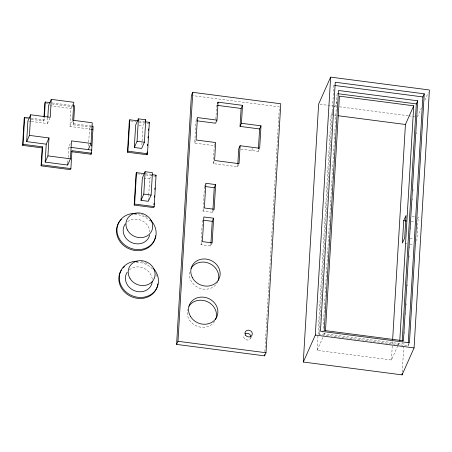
<?xml version="1.0" encoding="UTF-8"?>
<svg xmlns="http://www.w3.org/2000/svg" width="452" height="452" viewBox="0 0 452 452"><rect width="100%" height="100%" fill="white"/><g stroke="black" fill="none" stroke-linecap="round" stroke-linejoin="round"><path stroke-width="0.34" stroke-dasharray="2.26 1.69" d="M31.182 119.345L43.759 120.983L43.963 117.531M43.759 120.983L44.217 119.944L44.381 117.181M31.391 121.441L47.454 123.532L47.782 118.006M67.777 162.963L68.06 158.132M68.105 157.443L68.721 147.092L70.659 142.736M91.558 129.266L69.947 126.458L71.009 108.514L72.953 104.158M91.253 127.159L73.094 124.797L73.297 121.345M73.094 124.797L73.676 121.69M88.479 146.199L88.682 142.759M88.728 142.069L89.502 129.001L90.886 125.888M141.849 144.939L142.973 126.012L144.634 122.277M148.392 200.603L148.685 195.693M148.725 194.993L149.685 178.873L151.347 175.139M215.384 143.165L214.276 145.657L194.716 143.109L196.049 120.678M212.157 242.899L210.773 246.012L200.999 244.741L202.462 220.067M214.158 209.253L212.773 212.367L202.993 211.095L204.462 186.422M238.763 164.291L237.656 166.782L213.208 163.601L214.276 145.657M215.853 119.085L216.672 105.282M210.773 246.012L210.943 243.193M212.773 212.367L212.898 210.253M237.656 166.782L237.78 164.709M240.814 149.109L258.278 151.38L258.403 149.279M264.855 351.639L279.398 106.887L192.089 95.53M397.737 345.837L391.438 359.995L317.118 350.328L318.038 334.859M318.078 334.158L331.113 114.814L332.836 110.955M409.173 343.418L408.066 345.904L319.078 334.327L333.875 85.355L334.429 84.112M337.113 93.592L322.852 333.587L402.054 343.893L402.613 342.65M391.438 359.995L392.353 344.531M392.398 343.825L392.562 341.017M402.235 372.058L403.952 343.158M404.54 333.293L404.625 331.887M405.67 314.264L405.755 312.857M406.218 305.106L406.297 303.693M407.348 286.076L407.433 284.664M409.066 257.182L409.145 255.77M409.608 248.018L409.693 246.611M410.738 228.989L410.823 227.582M412.456 200.095L412.54 198.682M412.998 190.93L413.083 189.524M416.394 133.849L416.478 132.436M408.066 345.904L408.19 343.797M47.454 123.532L49.946 117.932M69.947 126.458L72.439 120.859M196.326 120.057L197.157 118.192M194.716 143.109L196.1 140.001M213.208 163.601L214.593 160.488M204.739 185.8L205.57 183.93M202.993 211.095L204.101 208.604M200.999 244.741L202.383 241.628M251.662 150.522L252.77 148.03M258.278 151.38L259.386 148.894M334.553 107.09L336.847 101.943M250.645 338.254L251.199 337.006M319.078 334.327L319.909 332.463M417.399 116.932L421.4 107.949M424.829 100.242L428.259 92.541M317.118 350.328L323.711 335.525M323.994 334.881L325.429 331.666M417.478 218.791L418.247 217.062L416.913 239.492L416.399 240.645M398.026 345.192L399.743 341.333M320.027 104.265L332.542 105.892M333.243 105.983L336.717 106.435M339.497 106.796L408.354 115.757M409.049 115.848L414.614 116.571M331.113 114.814L333.892 115.175M334.587 115.266L335.977 115.446M52.268 102.909L73.224 105.638M46.223 103.22L48.313 103.491M51.805 103.943L74.156 106.853M49.884 105.762L71.009 108.514M138.871 120.961L144.459 121.684M130.73 120.995L136.318 121.724M139.109 122.085L148.188 123.266M138.973 125.492L142.973 126.012M30.945 118.215L44.217 119.944M73.552 123.763L91.716 126.125M25.594 118.616L27.691 118.893M28.595 121.074L30.691 121.351M68.721 147.092L70.116 147.273M145.584 173.817L151.171 174.545M137.442 173.856L142.329 174.495M145.821 174.947L154.906 176.127M143.685 178.094L149.685 178.873M412.134 216.265L414.851 216.621M411.184 221.627L414.58 222.068M410.122 238.611L413.518 239.052M405.099 243.442L407.139 243.707M409.851 244.057L413.247 244.498M217.791 281.624A14.95 13.306 24 0 1 199.518 288.161A14.95 13.306 24 0 1 189.908 270.985M214.7 321.321A14.95 13.306 24 0 1 196.501 325.982A14.95 13.306 24 0 1 187.552 309.434M250.905 337.424A3.735 3.328 24 0 1 246.278 339.831A3.735 3.328 24 0 1 243.894 335.051M134.589 214.412A19.933 17.741 24 0 1 150.239 221.181M137.617 213.553A19.933 17.741 24 0 1 147.25 217.231M127.611 221.599A13.622 12.125 24 0 1 141.696 220.519A13.622 12.125 24 0 1 149.917 231.949M136.391 262.256A19.933 17.741 24 0 1 153.064 269.573M156.319 274.505A19.933 17.741 24 0 1 157.093 276.466M141.329 261.623A19.933 17.741 24 0 1 148.019 264.109M129.295 269.838A13.701 12.198 24 0 1 143.956 268.256A13.701 12.198 24 0 1 152.33 280.353"/><path stroke-width="0.68" d="M22.6 145.352L23.063 144.318L42.618 146.86L42.155 147.894L22.6 145.352L24.199 118.435L24.662 117.401L29.549 118.034M23.063 144.318L24.662 117.401M26.668 141.623L29.442 135.397L48.997 137.945L46.228 144.165L26.668 141.623L27.9 120.983L30.668 114.763L50.223 117.311L51.291 99.367L73.783 102.293L72.715 120.238L92.27 122.78L91.044 143.414L88.276 149.635M29.442 135.397L30.668 114.763M91.716 126.125L93.112 126.306L91.513 153.222L71.953 150.674L70.891 168.619L70.427 169.658L41.092 165.839L42.155 147.894M44.002 116.842L44.821 103.039L45.285 101.999L50.172 102.638M41.092 165.839L41.55 164.805L42.618 146.86M44.381 117.181L45.285 101.999M91.044 143.414L71.489 140.871L70.422 158.816L67.653 165.036L45.16 162.11L46.228 144.165M47.822 117.317L48.522 105.587L51.291 99.367M45.16 162.11L47.929 155.889L48.997 137.945M67.653 165.036L67.732 163.652M73.761 120.311L74.62 105.819L73.224 105.638M71.495 151.714L91.05 154.256L91.135 152.878M91.541 145.979L91.626 144.595M145.16 121.774L149.352 122.322L147.482 153.725L147.024 154.759L127.464 152.217L129.334 120.814L129.792 119.774L138.176 120.865M127.464 152.217L127.927 151.177L129.792 119.774M134.306 147.488L135.64 125.057L138.408 118.836L145.742 119.791L144.408 142.222L141.64 148.442L134.306 147.488L137.075 141.267L138.408 118.836M151.872 174.636L156.064 175.184L154.2 206.587L153.737 207.621L134.176 205.078L136.046 173.675L136.504 172.636L144.188 173.636M134.176 205.078L134.639 204.038L136.504 172.636M141.018 200.349L142.352 177.918L145.12 171.698L152.454 172.653L151.121 195.083L148.352 201.304L141.018 200.349L143.787 194.128L145.12 171.698M147.024 154.759L147.188 151.968M147.561 145.691L147.646 144.295M148.019 138.013L148.103 136.617M148.476 130.334L148.555 128.939M153.9 204.829L153.985 203.434M154.358 197.151L154.443 195.756M154.816 189.478L154.895 188.083M176.596 344.407L191.394 95.44L192.778 92.327L280.782 103.779L265.991 352.746L264.606 355.86L176.596 344.407L177.981 341.3L192.778 92.327M196.75 120.774L215.61 123.226L216.994 120.113L218.056 102.169L242.504 105.35L241.441 123.294L240.052 126.407L259.612 128.95L260.996 125.842L241.441 123.294M210.943 243.193L212.242 221.339L213.626 218.226L203.846 216.954L202.383 241.628L212.157 242.899L213.626 218.226M212.943 209.547L214.242 187.693L215.627 184.58L205.846 183.309L204.377 207.982L214.158 209.253L215.627 184.58M237.82 164.019L238.724 148.838L240.108 145.725L259.663 148.273L260.996 125.842M240.052 126.407L241.119 108.463L242.504 105.35M240.108 145.725L239.04 163.669L214.593 160.488L215.66 142.544L196.1 140.001L197.434 117.571L216.994 120.113M258.442 148.578L259.612 128.95M264.606 355.86L264.686 354.453M303.303 362.024L318.632 104.084L330.638 77.122L429.4 89.976L414.072 347.916L402.071 374.877L303.303 362.024L315.31 335.068L330.638 77.122M325.468 330.96L339.424 96.152L413.738 105.819L399.788 340.633M392.647 339.61L405.433 124.481L413.738 105.819M403.715 220.655L402.382 243.086L404.693 237.905L406.026 215.474L403.715 220.655L406.433 221.011M402.223 341.079L416.32 103.898L417.704 100.785L338.497 90.479L324.237 330.48L403.444 340.785L417.704 100.785M402.071 374.877L402.156 373.465M408.229 343.091L422.857 96.937L424.242 93.824L335.26 82.247L320.462 331.22L409.45 342.797L424.242 93.824M91.05 154.256L91.513 153.222M145.188 121.034L145.742 119.791M148.889 123.356L149.352 122.322M155.601 176.218L156.064 175.184M217.502 103.418L218.056 102.169M334.57 85.445L422.857 96.937M337.808 93.683L416.32 103.898M338.062 115.718L405.433 124.481M217.372 105.372L241.119 108.463M91.558 129.266L92.926 129.447M137.075 141.267L144.408 142.222M127.927 151.177L147.482 153.725M70.811 147.363L91.7 150.081M47.929 155.889L70.422 158.816M41.55 164.805L70.891 168.619M205.157 186.512L214.242 187.693M143.787 194.128L151.121 195.083M134.639 204.038L154.2 206.587M203.858 220.248L212.242 221.339M315.31 335.068L414.072 347.916M177.981 341.3L265.991 352.746M191.01 268.437A14.95 13.306 24 0 1 209.383 263.448A14.95 13.306 24 0 1 218.265 280.325M188.936 306.247A14.95 13.306 24 0 1 207.847 301.919A14.95 13.306 24 0 1 215.649 319.457M245.069 333.768A3.735 3.328 24 0 1 250.916 336.537M154.703 239.639A19.933 17.741 24 0 1 126.323 247.408A19.933 17.741 24 0 1 121.464 219.356M155.59 235.746A19.933 17.741 24 0 1 154.917 239.012M150.25 219.689A19.933 17.741 24 0 1 146.521 247.837A19.933 17.741 24 0 1 117.684 234.854A19.933 17.741 24 0 1 136.34 213.429M149.635 235.136A13.622 12.125 24 0 1 131.396 242.475A13.622 12.125 24 0 1 125.34 223.864M157.878 283.862A19.933 17.741 24 0 1 132.368 297.071A19.933 17.741 24 0 1 121.396 270.064M123.034 267.957A19.933 17.741 24 0 1 124.486 266.556M153.522 268.533A19.933 17.741 24 0 1 148.369 295.885A19.933 17.741 24 0 1 120.085 282.975A19.933 17.741 24 0 1 137.493 261.216M152.262 281.647A13.701 12.198 24 0 1 134.764 290.834A13.701 12.198 24 0 1 127.17 272.251M190.648 316.705A14.95 13.306 24 0 0 216.09 318.214A14.95 13.306 24 0 0 202.875 297.111A14.95 13.306 24 0 0 190.648 316.705M192.366 277.618A14.95 13.306 24 0 0 217.774 280.924A14.95 13.306 24 0 0 206.27 259.086A14.95 13.306 24 0 0 192.366 277.618M245.713 335.339A3.735 3.328 24 0 0 252.03 335.141A3.735 3.328 24 0 0 248.216 330.146A3.735 3.328 24 0 0 245.713 335.339M127.379 229.904A13.622 12.125 24 0 0 150.527 232.916A13.622 12.125 24 0 0 140.047 213.016A13.622 12.125 24 0 0 127.379 229.904M130.006 278.449A13.701 12.198 24 0 0 153.33 280.206A13.701 12.198 24 0 0 141.572 260.697A13.701 12.198 24 0 0 130.006 278.449"/></g></svg>
